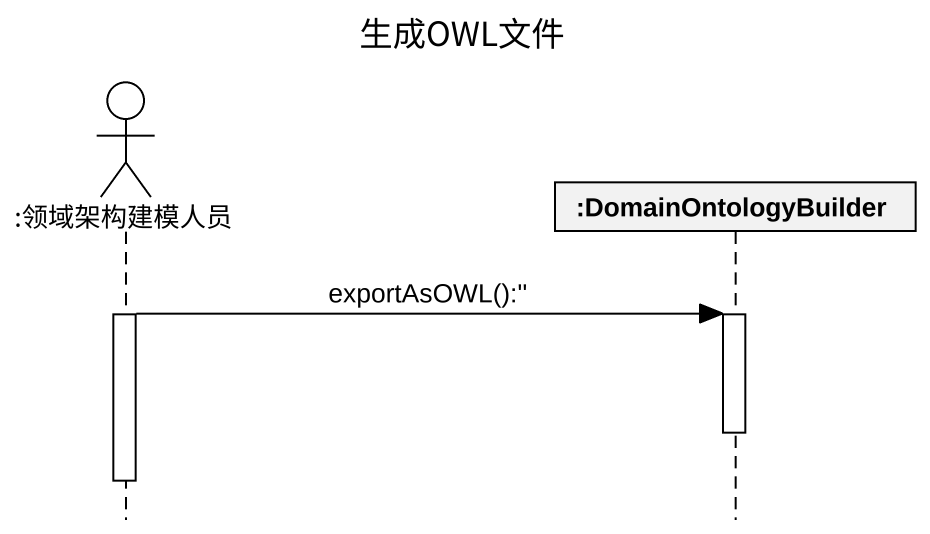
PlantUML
@startuml
title 生成OWL文件
hide footbox
actor ":领域架构建模人员" as 领域架构建模人员
participant ":DomainOntologyBuilder" as DomainOntologyBuilder

activate 领域架构建模人员
领域架构建模人员 -> DomainOntologyBuilder : exportAsOWL():''
activate DomainOntologyBuilder
deactivate DomainOntologyBuilder
deactivate 领域架构建模人员
@enduml
